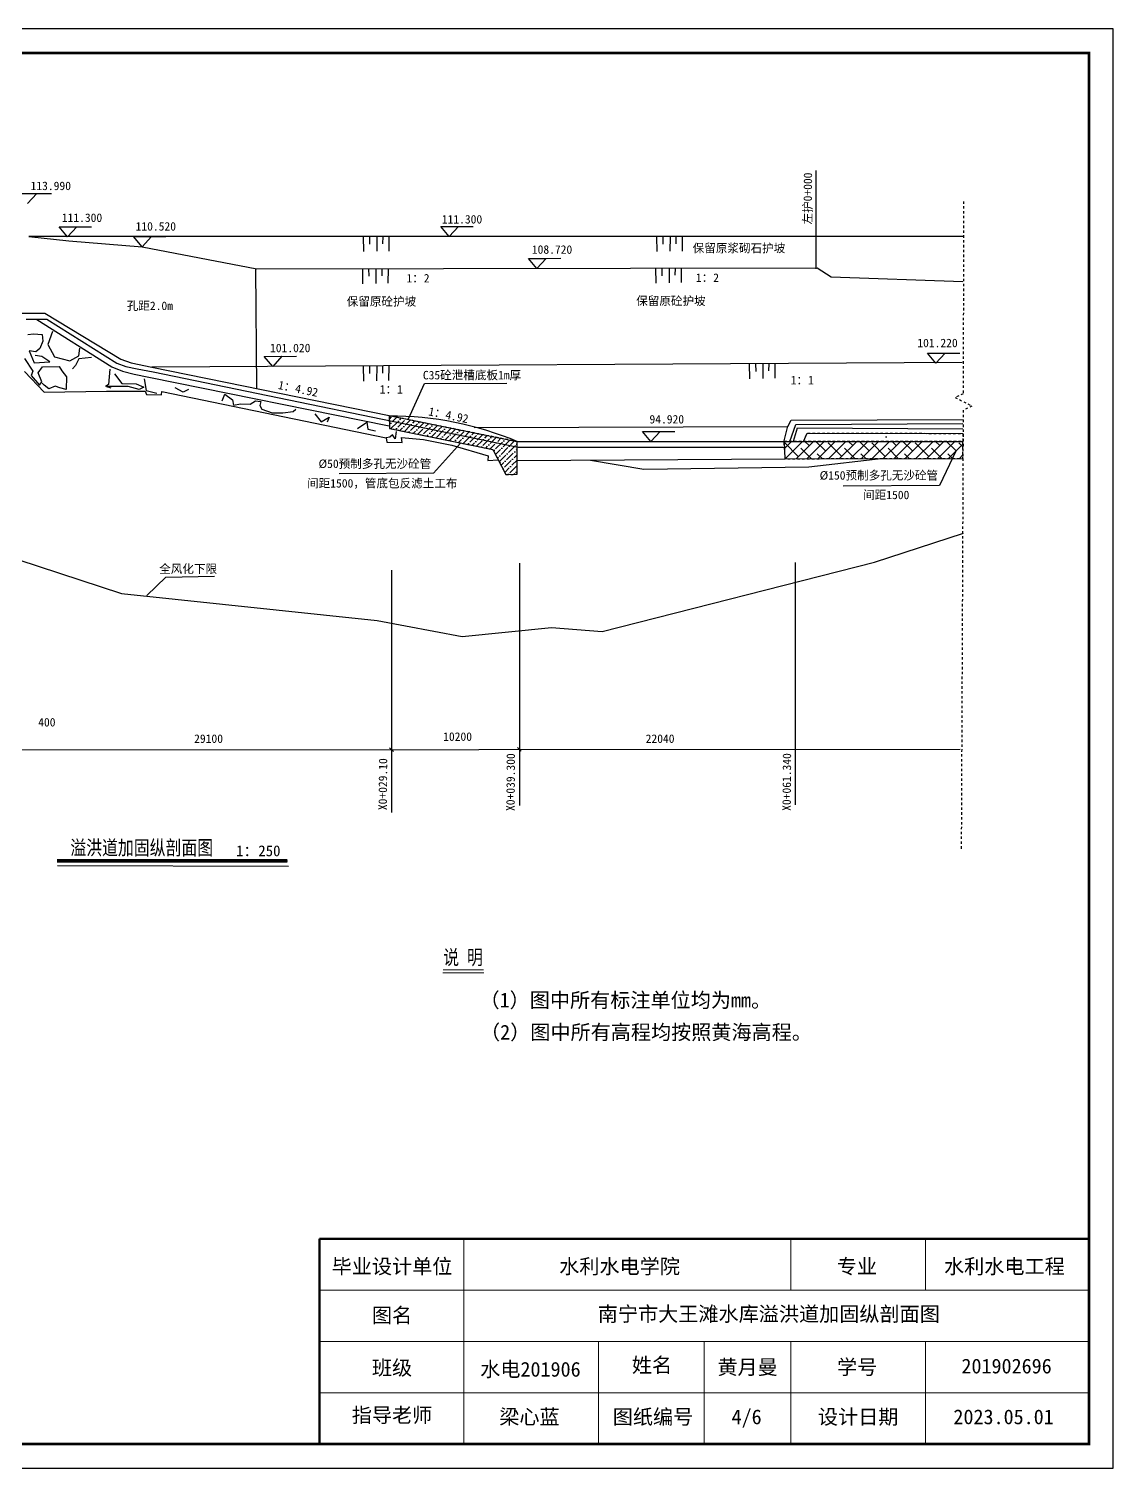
# Model space of a CAD drawing. Header units: millimetres. Extents: x 2456 to 5353, y 685 to 1986.
# Drawn here: x 2849 to 3297, y 1365 to 1959 of the extents above; entities that cross this region are included whole.
import ezdxf
from ezdxf.enums import TextEntityAlignment as Align

# ---------------------------------------------------------------- set-up
doc = ezdxf.new("R2010")
doc.units = ezdxf.units.MM
doc.linetypes.add('2', pattern=[3, 1, -1, 1])
doc.layers.get('0').update_dxf_attribs({"color": 10})
for name, color, linetype in [('0-外框', 6, 'Continuous'), ('2文字', 7, 'Continuous'), ('TXT-DIM', 7, 'Continuous'), ('TXT-NOTE', 2, 'Continuous'), ('图框', 7, 'Continuous'), ('签名', 193, '2')]:
    doc.layers.add(name, color=color, linetype=linetype)
doc.styles.add('HT', font='', dxfattribs={"width": 0.8})
doc.styles.add('宋体', font='')
doc.styles.get('HT').set_extended_font_data('SimHei')
doc.styles.get('宋体').set_extended_font_data('SimSun')
pattern_1 = [(37.5, (1272.085, 659.966), (-1.6, 48.9413), [0, -38.608, 0, -43.18, 0, -41.275]), (7.5, (1272.085, 659.966), (44.9523, 71.6825), [0, -20.828, 0, -34.798, 0, -13.335]), (327.5, (1240.843, 659.966), (79.0992, 0.1437), [0, -12.7, 0, -45.72, 0, -59.69]), (317.5, (1240.84, 659.966), (76.3556, 22.293), [0, -6.35, 0, -29.972, 0, -34.29])]

msp = doc.modelspace()

# ---------------------------------------------------------------- hatches: boundary and pattern name
at = {"layer": '签名'}
h = msp.add_hatch(dxfattribs=at)
h.set_pattern_fill('ANSI36', color=0, scale=0.5)
h.set_pattern_definition([(45, (1272.0848, 659.9659), (0.841899, 3.086963), [3.96875, -0.79375, 0, -0.79375])])
h.paths.add_polyline_path([(2998.6037, 1799.1656, 0.00085672), (2998.1375, 1799.1651), (2998.1866, 1797.3013), (3050.923, 1786.4369), (3050.9341, 1788.6617)])
h.paths.add_polyline_path([(2998.1866, 1797.3013), (2998.2714, 1794.0809), (3040.8931, 1785.3587), (3046.2888, 1774.9773), (3050.8664, 1775.1821), (3050.923, 1786.4369)])
h = msp.add_hatch(dxfattribs=at)
h.set_pattern_fill('ANSI38', color=0)
h.set_pattern_definition([(45, (1272.0848, 659.966), (-2.245064, 2.245064), []), (135, (1272.0848, 659.966), (-6.735192, 2.245064), [7.9375, -4.7625])])
edge = h.paths.add_edge_path()
edge.add_line((3160.9282, 1788.3445), (3161.3588, 1781.5541))
edge.add_line((3161.3588, 1781.5541), (3234.8755, 1781.6827))
edge.add_line((3234.8755, 1781.6827), (3234.8356, 1788.7295))
edge.add_line((3234.8356, 1788.7295), (3161.0259, 1788.7153))
h = msp.add_hatch(dxfattribs=at)
h.set_pattern_fill('AR-SAND', color=0)
h.set_pattern_definition(pattern_1)
edge = h.paths.add_edge_path()
edge.add_line((3169.1347, 1788.7169), (3170.5657, 1792.14))
edge.add_line((3170.5657, 1792.14), (3234.7791, 1791.9991))
edge.add_line((3234.7791, 1791.9991), (3234.8356, 1788.7295))
edge.add_line((3234.8356, 1788.7295), (3169.1399, 1788.7295))
h = msp.add_hatch(dxfattribs=at)
h.set_pattern_fill('AR-SAND', color=0)
h.set_pattern_definition(pattern_1)
edge = h.paths.add_edge_path()
edge.add_line((3169.1347, 1788.7169), (3170.5657, 1792.14))
edge.add_line((3170.5657, 1792.14), (3234.7791, 1791.9991))
edge.add_line((3234.7791, 1791.9991), (3234.8356, 1788.7295))
edge.add_line((3234.8356, 1788.7295), (3169.1399, 1788.7295))
h = msp.add_hatch(dxfattribs=at)
h.set_pattern_fill('AR-SAND', color=0)
h.set_pattern_definition(pattern_1)
edge = h.paths.add_edge_path()
edge.add_line((3169.1347, 1788.7169), (3170.5657, 1792.14))
edge.add_line((3170.5657, 1792.14), (3234.7791, 1791.9991))
edge.add_line((3234.7791, 1791.9991), (3234.8356, 1788.7295))
edge.add_line((3234.8356, 1788.7295), (3169.1399, 1788.7295))
h = msp.add_hatch(dxfattribs=at)
h.set_pattern_fill('AR-SAND', color=0)
h.set_pattern_definition(pattern_1)
edge = h.paths.add_edge_path()
edge.add_line((3169.1347, 1788.7169), (3170.5657, 1792.14))
edge.add_line((3170.5657, 1792.14), (3234.7791, 1791.9991))
edge.add_line((3234.7791, 1791.9991), (3234.8356, 1788.7295))
edge.add_line((3234.8356, 1788.7295), (3169.1399, 1788.7295))
h = msp.add_hatch(dxfattribs=at)
h.set_pattern_fill('AR-SAND', color=0)
h.set_pattern_definition(pattern_1)
edge = h.paths.add_edge_path()
edge.add_line((3169.1347, 1788.7169), (3170.5657, 1792.14))
edge.add_line((3170.5657, 1792.14), (3234.7791, 1791.9991))
edge.add_line((3234.7791, 1791.9991), (3234.8356, 1788.7295))
edge.add_line((3234.8356, 1788.7295), (3169.1399, 1788.7295))

# ---------------------------------------------------------------- linework, layer by layer
at = {"color": 0}
for p, q in [((3174.368, 1859.9548), (3174.368, 1900.4424)), ((2845.4151, 1890.9466), (2858.7685, 1890.976)), ((2845.4151, 1890.9466), (2852.7451, 1890.9628)), ((2852.7451, 1890.9628), (2848.9013, 1886.8136)), ((2861.927, 1877.2285), (2875.2804, 1877.2579)), ((2861.927, 1877.2285), (2869.257, 1877.2446)), ((2865.4132, 1873.0955), (2861.927, 1877.2285)), ((2869.257, 1877.2446), (2865.4132, 1873.0955)), ((3019.4004, 1877.3586), (3032.7538, 1877.388)), ((3019.4004, 1877.3586), (3026.7304, 1877.3747)), ((3022.8866, 1873.2256), (3019.4004, 1877.3586)), ((3026.7304, 1877.3747), (3022.8866, 1873.2256)), ((3235.0517, 1873.2583), (2849.396, 1873.2123)), ((2849.396, 1873.2123), (2865.9523, 1871.4721)), ((2865.9523, 1871.4721), (2896.1217, 1869.0629)), ((2892.6355, 1873.1959), (2905.9889, 1873.2253)), ((2892.6355, 1873.1959), (2899.9655, 1873.212)), ((2896.1217, 1869.0629), (2892.6355, 1873.1959)), ((2899.9655, 1873.212), (2896.1217, 1869.0629)), ((2987.3887, 1873.1979), (2987.4717, 1867.0206)), ((2990.1686, 1870.0885), (2990.0933, 1873.2279)), ((2993.0893, 1867.1637), (2993.133, 1873.1973)), ((2995.5208, 1870.2958), (2995.5623, 1873.1979)), ((2998.0517, 1867.2694), (2998.0932, 1873.1564)), ((3108.4181, 1873.1875), (3108.5011, 1867.0102)), ((3111.1979, 1870.0781), (3111.1227, 1873.2174)), ((3114.1187, 1867.1533), (3114.1624, 1873.1868)), ((3116.5502, 1870.2854), (3116.5917, 1873.1875)), ((3119.0811, 1867.2589), (3119.1226, 1873.146)), ((2896.1217, 1869.0629), (2943.5421, 1859.8814)), ((2942.894, 1859.8982), (2943.3905, 1810.6158)), ((2943.5421, 1859.8814), (3174.6794, 1860.3615)), ((2987.0593, 1859.9371), (2987.1423, 1853.7598)), ((2989.8392, 1856.8277), (2989.7639, 1859.9671)), ((2992.7599, 1853.9029), (2992.8036, 1859.9365)), ((2995.1914, 1857.035), (2995.2329, 1859.9371)), ((2997.7223, 1854.0086), (2997.7638, 1859.8956)), ((3055.613, 1864.2244), (3068.9664, 1864.2538)), ((3055.613, 1864.2244), (3062.943, 1864.2405)), ((3059.0992, 1860.0914), (3055.613, 1864.2244)), ((3062.943, 1864.2405), (3059.0992, 1860.0914)), ((3108.0288, 1860.1518), (3108.1117, 1853.9745)), ((3110.8086, 1857.0424), (3110.7333, 1860.1817)), ((3113.7293, 1854.1176), (3113.7731, 1860.1512)), ((3116.1609, 1857.2497), (3116.2023, 1860.1518)), ((3118.6918, 1854.2232), (3118.7332, 1860.1103)), ((3174.6794, 1860.3615), (3180.5564, 1856.6756)), ((3180.5564, 1856.6756), (3234.7924, 1854.6371)), ((2615.7999, 1841.5894), (2856.0391, 1841.6444)), ((2856.0391, 1841.6444), (2887.3598, 1822.6004)), ((2848.2919, 1839.0958), (2856.8007, 1839.1607)), ((2852.6434, 1839.0113), (2883.6543, 1819.5364)), ((2856.8007, 1839.1607), (2885.7046, 1821.053)), ((2848.9663, 1832.7864), (2851.3861, 1833.0709)), ((2851.3861, 1833.0709), (2854.8972, 1832.8338)), ((2855.2293, 1830.0367), (2853.9482, 1827.0498)), ((2854.8972, 1832.8338), (2855.2293, 1830.0367)), ((2859.1199, 1834.1139), (2857.222, 1828.6618)), ((2852.2401, 1825.6749), (2849.5831, 1826.1016)), ((2849.5831, 1826.1016), (2851.5759, 1821.171)), ((2854.8023, 1823.6837), (2851.9555, 1824.1104)), ((2853.9482, 1827.0498), (2852.2401, 1825.6749)), ((2858.0761, 1821.5029), (2854.8023, 1823.6837)), ((2857.222, 1828.6618), (2859.974, 1823.5415)), ((2866.3318, 1821.977), (2870.0326, 1824.0156)), ((2870.0326, 1824.0156), (2870.5071, 1827.1446)), ((2946.5489, 1823.7984), (2959.9023, 1823.8278)), ((2946.5489, 1823.7984), (2953.8789, 1823.8146)), ((2950.0351, 1819.6654), (2946.5489, 1823.7984)), ((2953.8789, 1823.8146), (2950.0351, 1819.6654)), ((3220.264, 1825.108), (3233.6174, 1825.1374)), ((3220.264, 1825.108), (3227.594, 1825.1241)), ((3223.7502, 1820.975), (3220.264, 1825.108)), ((3227.594, 1825.1241), (3223.7502, 1820.975)), ((2847.6675, 1822.9496), (2851.0757, 1817.6521)), ((2851.0757, 1817.6521), (2850.3941, 1815.9114)), ((2851.5759, 1821.171), (2858.0761, 1821.5029)), ((2853.1964, 1817.0466), (2855.0898, 1819.544)), ((2855.0898, 1819.544), (2861.982, 1819.6197)), ((2859.974, 1823.5415), (2866.3318, 1821.977)), ((2861.982, 1819.6197), (2863.0423, 1817.8034)), ((2863.0423, 1817.8034), (2864.9357, 1815.306)), ((2868.6092, 1819.9857), (2867.4231, 1818.6109)), ((2870.0326, 1822.7829), (2868.6092, 1819.9857)), ((2875.2043, 1823.3044), (2870.0326, 1822.7829)), ((2882.847, 1818.5077), (2882.2181, 1812.2536)), ((2883.6543, 1819.5364), (2888.049, 1817.6694)), ((2885.7046, 1821.053), (2889.4232, 1819.5617)), ((2887.3598, 1822.6004), (2891.6825, 1821.1803)), ((2888.049, 1817.6694), (2892.8121, 1816.5124)), ((2889.4232, 1819.5617), (2894.1135, 1818.6702)), ((2891.6825, 1821.1803), (2900.1, 1819.2936)), ((2894.1135, 1818.6702), (2900.7666, 1817.3712)), ((3234.5316, 1821.3302), (2900.1, 1819.2936)), ((2900.1, 1819.2936), (3050.8159, 1788.6942)), ((2987.3603, 1819.7886), (2987.4433, 1813.6113)), ((2990.1401, 1816.6792), (2990.0648, 1819.8185)), ((2993.0608, 1813.7544), (2993.1046, 1819.788)), ((2995.4924, 1816.8865), (2995.5339, 1819.7886)), ((2998.0233, 1813.8601), (2998.0648, 1819.7471)), ((3146.6993, 1820.6883), (3146.7823, 1814.511)), ((3149.4791, 1817.5789), (3149.4038, 1820.7183)), ((3152.3998, 1814.6541), (3152.4436, 1820.6877)), ((3154.8314, 1817.7862), (3154.8728, 1820.6883)), ((3157.3623, 1814.7598), (3157.4037, 1820.6469)), ((2847.5848, 1817.4917), (2855.7719, 1808.9552)), ((2850.3941, 1815.9114), (2853.8023, 1811.9004)), ((2854.7111, 1813.3383), (2853.1964, 1817.0466)), ((2853.8023, 1811.9004), (2854.7111, 1813.3383)), ((2855.7715, 1811.9761), (2854.9383, 1812.7329)), ((2857.6649, 1810.4625), (2855.7715, 1811.9761)), ((2864.9357, 1815.306), (2864.7843, 1810.1598)), ((2882.2181, 1812.2536), (2881.0502, 1811.2961)), ((2884.7337, 1816.5627), (2887.8482, 1812.6127)), ((2887.8482, 1812.6127), (2893.6579, 1812.5229)), ((2892.8121, 1816.5124), (2898.8814, 1815.2759)), ((2893.6579, 1812.5229), (2896.8921, 1811.1165)), ((2896.982, 1814.4979), (2897.7905, 1809.77)), ((2898.8814, 1815.2759), (2998.0717, 1795.1883)), ((2900.7666, 1817.3712), (3051.3677, 1786.3453)), ((3006.1205, 1798.0426), (3012.7364, 1812.6184)), ((3012.7364, 1812.6184), (3046.7195, 1812.721)), ((2855.7719, 1808.9552), (2881.5199, 1809.4294)), ((2860.24, 1811.4464), (2857.6649, 1810.4625)), ((2862.1334, 1810.8409), (2860.24, 1811.4464)), ((2864.7843, 1810.1598), (2862.1334, 1810.8409)), ((2890.4236, 1811.3559), (2881.4694, 1811.3559)), ((2881.4694, 1811.3559), (2883.2962, 1810.7574)), ((2881.5199, 1809.4294), (2897.4196, 1809.4294)), ((2895.0055, 1810.1889), (2890.4236, 1811.3559)), ((2896.8921, 1811.1165), (2895.0055, 1810.1889)), ((2897.4196, 1809.4294), (2898.0129, 1808.0067)), ((2897.7905, 1809.77), (2902.2826, 1808.6628)), ((2898.0129, 1808.0067), (2904.1829, 1807.8881)), ((2904.1829, 1807.8881), (2904.3015, 1809.3109)), ((2904.3015, 1809.3109), (2996.8519, 1790.2223)), ((2913.0335, 1808.9919), (2909.7693, 1810.7874)), ((2915.3395, 1810.1889), (2913.0335, 1808.9919)), ((2929.2154, 1805.4035), (2930.2976, 1808.2269)), ((2930.2976, 1808.2269), (2933.5139, 1805.8841)), ((2933.5139, 1805.8841), (2933.8145, 1803.6014)), ((2933.8145, 1803.6014), (2936.8204, 1804.142)), ((2936.8204, 1804.142), (2940.7282, 1804.0219)), ((2940.7282, 1804.0219), (2942.9525, 1805.4936)), ((2942.9525, 1805.4936), (2945.1769, 1805.1032)), ((2945.1769, 1805.1032), (2944.7261, 1803.5112)), ((2944.7261, 1803.5112), (2945.5978, 1802.0695)), ((2945.5978, 1802.0695), (2949.776, 1800.5377)), ((2949.776, 1800.5377), (2954.1947, 1800.4776)), ((2954.1947, 1800.4776), (2958.4234, 1801.0044)), ((2958.4234, 1801.0044), (2959.5699, 1801.939)), ((2967.4715, 1800.0628), (2970.0385, 1796.7234)), ((2970.0385, 1796.7234), (2973.2836, 1798.6593)), ((2973.2836, 1798.6593), (2972.5087, 1796.5783)), ((2985.0048, 1794.0616), (2988.8795, 1796.6266)), ((2988.8795, 1796.6266), (2989.267, 1793.8196)), ((2998.135, 1799.2597), (2998.2714, 1794.0809)), ((2998.2714, 1794.0809), (3040.8931, 1785.3587)), ((3033.1221, 1794.5093), (3162.5935, 1794.8165)), ((3160.9282, 1788.3445), (3162.6784, 1794.99)), ((3162.5935, 1794.8165), (3163.9345, 1797.4965)), ((3163.4329, 1788.6003), (3165.845, 1795.6557)), ((3163.9345, 1797.4965), (3235.0047, 1797.7491)), ((3164.905, 1788.7848), (3166.6618, 1794.3318)), ((3165.845, 1795.6557), (3234.7791, 1796.0579)), ((3166.6618, 1794.3318), (3234.8356, 1793.8594)), ((2989.267, 1793.8196), (2992.4637, 1793.0453)), ((2998.3727, 1790.3834), (2996.8228, 1790.2382)), ((2996.8519, 1790.2223), (2997.2033, 1788.3457)), ((2997.2033, 1788.3457), (3003.4589, 1788.2713)), ((2999.5351, 1791.3514), (2998.3727, 1790.3834)), ((3000.5522, 1789.7059), (2999.5351, 1791.3514)), ((3000.9882, 1792.7549), (3000.5522, 1789.7059)), ((3003.4589, 1788.2713), (3003.2354, 1790.3549)), ((3003.2354, 1790.3549), (3012.2345, 1789.5417)), ((3012.2345, 1789.5417), (3023.9204, 1787.187)), ((3027.5206, 1787.9971), (3016.3298, 1775.5838)), ((3050.8159, 1788.6942), (3234.8356, 1788.7295)), ((3050.8664, 1775.1821), (3050.9347, 1788.7678)), ((3102.5846, 1792.7749), (3115.938, 1792.8043)), ((3102.5846, 1792.7749), (3109.9146, 1792.791)), ((3106.0708, 1788.6419), (3102.5846, 1792.7749)), ((3109.9146, 1792.791), (3106.0708, 1788.6419)), ((3161.0465, 1788.5598), (3161.3588, 1781.5541)), ((3169.1103, 1788.6585), (3170.5657, 1792.14)), ((3170.5657, 1792.14), (3234.7791, 1791.9991)), ((3023.9204, 1787.187), (3038.9551, 1782.7755)), ((3038.9551, 1782.7755), (3038.877, 1780.8457)), ((3040.8931, 1785.3587), (3046.2888, 1774.9773)), ((3051.3677, 1786.3453), (3160.7695, 1786.268)), ((3232.0282, 1784.8969), (3225.219, 1770.5295)), ((3038.877, 1780.8457), (3043.0916, 1781.1264)), ((3051.0292, 1780.7794), (3161.3588, 1781.5541)), ((3103.127, 1777.0962), (3081.2056, 1780.7683)), ((3171.2904, 1778.0165), (3103.127, 1777.0962)), ((3161.3588, 1781.5541), (3235.0047, 1781.6829)), ((3202.2712, 1781.618), (3171.2904, 1778.0165)), ((3016.3298, 1775.5838), (2977.5213, 1775.3787)), ((3046.2888, 1774.9773), (3050.8664, 1775.1821)), ((3225.219, 1770.5295), (3185.496, 1770.2705)), ((2823.5375, 1746.8431), (2887.6657, 1725.9999)), ((3198.3896, 1738.8602), (3235.1356, 1750.8098)), ((2999.0788, 1735.5394), (2999.0788, 1635.5811)), ((3051.9133, 1738.4042), (3051.9133, 1638.4459)), ((3085.9779, 1710.2119), (3198.3896, 1738.8602)), ((3165.6084, 1738.7033), (3165.6084, 1638.745)), ((2898.1499, 1725.0868), (2905.9056, 1732.7317)), ((2905.9056, 1732.7317), (2926.0283, 1733.0459)), ((2887.6657, 1725.9999), (2993.0874, 1714.7368)), ((2993.0874, 1714.7368), (3028.1858, 1708.2601)), ((3028.1858, 1708.2601), (3065.1372, 1711.9065)), ((3065.1372, 1711.9065), (3085.9779, 1710.2119)), ((2542.3494, 1661.2872), (3233.6673, 1661.7136)), ((2861.0403, 1615.6066), (2956.0975, 1615.6066)), ((2861.277, 1613.714), (2956.571, 1613.3592))]:
    msp.add_line(p, q, dxfattribs=at)
at = {"color": 0, "linetype": 'ByBlock', "lineweight": 70}
for p, q in [((2969.3378, 1374.9752), (2969.3378, 1459.6531)), ((2969.3378, 1459.6531), (3286.8799, 1459.6531)), ((2969.3378, 1459.6531), (2969.3378, 1438.4836)), ((2969.3378, 1438.4836), (2969.3378, 1417.3141)), ((2969.3378, 1417.3141), (2969.3378, 1396.1446))]:
    msp.add_line(p, q, dxfattribs=at)
at = {"color": 0, "linetype": 'ByBlock', "lineweight": 18}
for p, q in [((3028.8769, 1374.9752), (3028.8769, 1459.6531)), ((3163.8323, 1438.4836), (3163.8323, 1459.6531)), ((3219.4022, 1438.4836), (3219.4022, 1459.6531)), ((2969.3378, 1438.4836), (3286.8799, 1438.4836)), ((2969.3378, 1417.3141), (3286.8799, 1417.3141)), ((3084.4468, 1374.9752), (3084.4468, 1417.3141)), ((3128.1088, 1374.9752), (3128.1088, 1417.3141)), ((3163.8323, 1374.9752), (3163.8323, 1417.3141)), ((3219.4022, 1374.9752), (3219.4022, 1417.3141)), ((2969.3378, 1396.1446), (3286.8799, 1396.1446))]:
    msp.add_line(p, q, dxfattribs=at)
at = {"layer": '0-外框', "color": 0}
msp.add_lwpolyline([(3296.8799, 1364.9752), (3296.8799, 1958.9752), (2455.8799, 1958.9752), (2455.8799, 1364.9752)], close=True, dxfattribs=at)
at = {"layer": 'TXT-NOTE', "color": 0, "lineweight": 0, "const_width": 0.32}
msp.add_lwpolyline([(3020.3046, 1570.6605), (3037.1084, 1570.6605)], dxfattribs=at)
at = {"layer": 'TXT-NOTE', "color": 0, "lineweight": 0}
msp.add_lwpolyline([(3020.3046, 1569.3751), (3037.1084, 1569.3751)], dxfattribs=at)
at = {"layer": '图框', "color": 0}
msp.add_line((3286.8799, 1374.9752), (3106.8799, 1374.9752), dxfattribs=at)
at = {"layer": '图框', "color": 0, "const_width": 1}
msp.add_lwpolyline([(2480.8799, 1374.9752), (2480.8799, 1948.9752), (3286.8799, 1948.9752), (3286.8799, 1374.9752), (2480.8799, 1374.9752)], dxfattribs=at)
at = {"layer": '签名', "color": 0}
for p, q in [((3235.1202, 1887.7644), (3234.9695, 1808.3543)), ((3234.9695, 1808.3543), (3231.617, 1806.8773)), ((3231.617, 1806.8773), (3238.5881, 1803.3094)), ((3234.9631, 1801.6369), (3234.1682, 1620.4728)), ((3238.5881, 1803.3094), (3234.9631, 1801.6369))]:
    msp.add_line(p, q, dxfattribs=at)
at = {"layer": '签名', "color": 0, "linetype": 'ByBlock'}
for p, q in [((2998.2698, 1662.2483), (2999.8388, 1660.7062)), ((3050.9979, 1662.3647), (3052.5668, 1660.8225))]:
    msp.add_line(p, q, dxfattribs=at)
at = {"layer": '签名', "color": 0, "flags": 128}
for points in [[(3046.2888, 1774.9773), (3050.8664, 1775.1821), (3050.9341, 1788.6617), (2998.135, 1799.2597), (2998.2714, 1794.0809), (3040.8931, 1785.3587), (3046.2888, 1774.9773)], [(3160.9282, 1788.3445), (3161.3588, 1781.5541), (3234.8755, 1781.6827), (3234.8356, 1788.7295), (3161.0259, 1788.7153)], [(3169.1347, 1788.7169), (3170.5657, 1792.14), (3234.7791, 1791.9991), (3234.8356, 1788.7295), (3169.1399, 1788.7295)]]:
    msp.add_lwpolyline(points, dxfattribs=at)
at = {"layer": '签名', "color": 0, "linetype": 'ByBlock', "const_width": 1.5, "flags": 128}
msp.add_lwpolyline([(2861.0403, 1615.6066), (2956.0975, 1615.6066)], dxfattribs=at)
at = {"layer": '签名', "color": 0, "linetype": 'ByBlock'}
msp.add_arc((2998.5192, 1663.1377), 136.028, 67.2156173, 90.1412491, dxfattribs=at)

# ---------------------------------------------------------------- texts
at = {"layer": '2文字', "color": 0, "linetype": 'Continuous', "style": '宋体'}
for s, height, p in [('（1）图中所有标注单位均为mm。', 6.086447, (3095.5584, 1558.1528)), ('（2）图中所有高程均按照黄海高程。', 6.086447, (3104.0808, 1544.9098)), ('毕业设计单位', 6.08645, (2999.2868, 1448.2714)), ('水利水电学院', 6.08645, (3093.1883, 1448.2714)), ('专业', 6.08645, (3191.1185, 1448.2714)), ('水利水电工程', 6.08645, (3251.9724, 1448.2714)), ('图名', 6.08645, (2999.2868, 1428.1066)), ('南宁市大王滩水库溢洪道加固纵剖面图', 6.086447, (3154.773, 1428.6323)), ('班级', 6.08645, (2999.2868, 1406.4395)), ('水电201906', 6.08645, (3056.3972, 1405.8045)), ('姓名', 6.08645, (3106.5565, 1407.5429)), ('黄月曼', 6.08645, (3146.0136, 1406.7211)), ('学号', 6.08645, (3191.2247, 1406.7211)), ('201902696', 6.08645, (3252.8764, 1407.132)), ('指导老师', 6.08645, (2999.2868, 1386.922)), ('梁心蓝', 6.08645, (3056.0022, 1386.1779)), ('图纸编号', 6.08645, (3106.9675, 1386.1779)), ('设计日期', 6.08645, (3191.6358, 1386.1779)), ('4/6', 6.08645, (3145.6026, 1386.1779)), ('2023.05.01', 6.08645, (3251.6433, 1386.1779))]:
    msp.add_text(s, height=height, dxfattribs=at).set_placement(p, align=Align.MIDDLE_CENTER)
at = {"layer": 'TXT-DIM', "color": 0, "linetype": 'Continuous', "style": '宋体'}
for s, height, p in [('113.990', 3.5, (2858.4653, 1894.1573)), ('111.300', 3.5, (2871.3567, 1881.0181)), ('110.520', 3.5, (2901.7975, 1877.4477)), ('111.300', 3.5, (3028.1658, 1880.3682)), ('108.720', 3.5, (3065.3122, 1867.8904)), ('保留原浆砌石护坡', 3.5, (3142.4461, 1868.4496)), ('1：2', 3.5, (3010.0006, 1856.0447)), ('1：2', 3.5, (3129.445, 1856.2666)), ('保留原砼护坡', 3.5, (2994.921, 1846.4488)), ('保留原砼护坡', 3.5, (3114.3654, 1846.6707)), ('孔距2.0m', 3.5, (2899.3588, 1844.6691)), ('101.220', 3.5, (3224.3794, 1829.3391)), ('101.020', 3.5, (2957.2742, 1827.2706)), ('C35砼泄槽底板1m厚', 3.5, (3032.2799, 1816.0379)), ('1：1', 3.5, (2998.9711, 1810.1945)), ('1：1', 3.5, (3168.5448, 1813.9807)), ('94.920', 3.5, (3112.6607, 1797.8491)), ('%%C50预制多孔无沙砼管', 3.5, (2992.2088, 1779.4767)), ('%%C150预制多孔无沙砼管', 3.5, (3200.1739, 1774.6838)), ('间距1500，管底包反滤土工布', 3.5, (2995.2624, 1771.4148)), ('间距1500', 3.5, (3203.2274, 1766.6219)), ('全风化下限', 3.5, (2915.1476, 1736.1091)), ('400', 3.5, (2856.8449, 1672.8136)), ('29100', 3.5, (2923.5733, 1666.0352)), ('10200', 3.5, (3026.3306, 1666.8876)), ('22040', 3.5, (3109.901, 1666.0352)), ('1：250', 4.48136, (2944.0976, 1619.7599))]:
    msp.add_text(s, height=height, dxfattribs=at).set_placement(p, align=Align.MIDDLE_CENTER)
for s, rotation, p in [('左护0+000', 89.6198329, (3170.8129, 1888.9321)), ('1：4.92', 348.5667688, (2960.5441, 1810.45)), ('1：4.92', 348.5667688, (3022.6027, 1799.5596)), ('X0+029.10', 89.6198329, (2995.4806, 1647.2538)), ('X0+039.300', 89.6198329, (3048.1989, 1648.0961)), ('X0+061.340', 89.6198329, (3162.1535, 1648.1518))]:
    msp.add_text(s, height=3.5, rotation=rotation, dxfattribs=at).set_placement(p, align=Align.MIDDLE_CENTER)
at = {"layer": 'TXT-NOTE', "color": 0, "style": 'HT', "width": 0.8}
for s, p in [('溢洪道加固纵剖面图', (2896.0043, 1618.0491)), ('说 明', (3028.5914, 1572.8219))]:
    msp.add_text(s, height=6, dxfattribs=at).set_placement(p, align=Align.CENTER)

doc.saveas('drawing.dxf')
